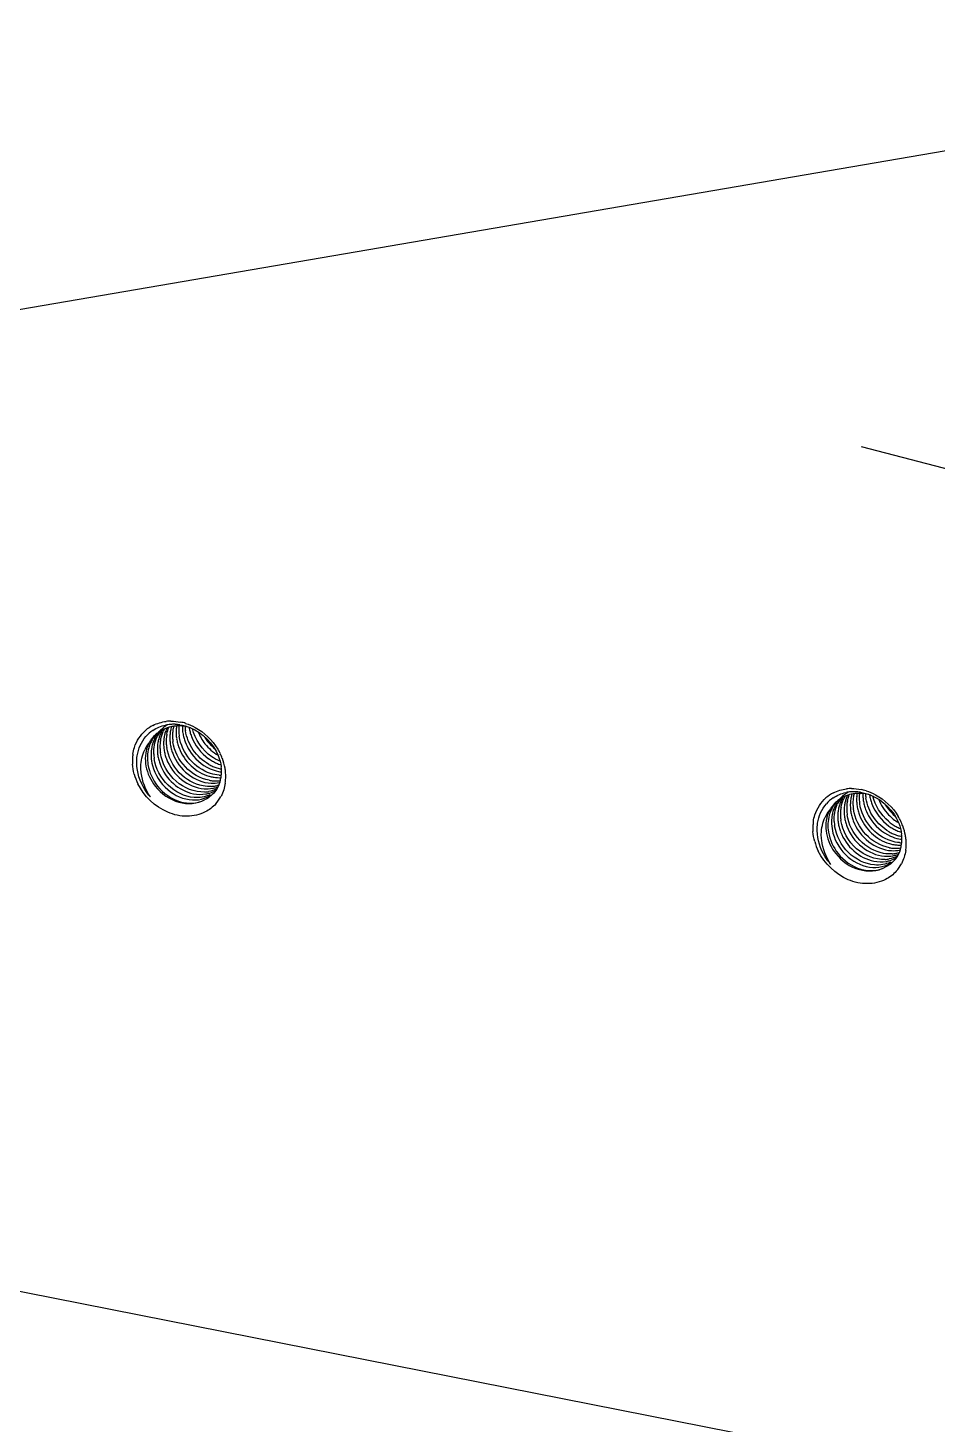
# Model space of a CAD drawing. Extents: x -425 to 6552, y -3049 to 3105.
# Drawn here: x 8.95 to 28.8, y -1747.84 to -1717.34 of the extents above; entities that cross this region are included whole.
import ezdxf

# ---------------------------------------------------------------- set-up
doc = ezdxf.new("R2010")
doc.units = 0
doc.layers.get('0').update_dxf_attribs({"linetype": 'CONTINUOUS'})
doc.layers.add('DIM', color=1, linetype='CONTINUOUS')

msp = doc.modelspace()

# ---------------------------------------------------------------- linework, layer by layer
at = {"color": 7, "linetype": 'CONTINUOUS'}
for centre, radius, start, end in [((12.081, -1733.432), 0.948, 90.4082, 96.7519), ((12.063, -1733.59), 1.108, 72.7076, 78.4239), ((12.044, -1733.292), 0.802, 116.9567, 130.9972), ((12.1, -1733.319), 0.762, 123.704, 138.8485), ((12.212, -1733.293), 0.7, 131.7917, 143.2581), ((12.272, -1733.243), 0.704, 140.7756, 148.3097), ((12.369, -1733.184), 0.725, 147.218, 154.7729), ((12.202, -1733.283), 0.686, 128.2644, 131.7561), ((12.349, -1733.172), 0.702, 139.6448, 147.2096), ((12.422, -1733.13), 0.719, 142.5024, 154.9038), ((12.565, -1733.084), 0.788, 162.253, 169.26), ((12.527, -1733.072), 0.749, 154.8883, 162.2235), ((12.342, -1733.166), 0.693, 131.6969, 139.6113), ((12.506, -1733.062), 0.725, 147.0523, 154.8836), ((12.344, -1733.168), 0.695, 128.377, 131.6953), ((12.568, -1733.013), 0.73, 150.1905, 155.197), ((12.345, -1733.169), 0.697, 125.3329, 128.3765), ((12.75, -1732.971), 0.837, 169.3745, 175.9736), ((12.702, -1732.962), 0.789, 162.4601, 169.3818), ((12.346, -1733.171), 0.699, 119.5577, 125.3293), ((12.664, -1732.95), 0.749, 154.6227, 162.434), ((12.125, -1733.399), 0.846, 94.5928, 101.5778), ((12.807, -1732.92), 0.837, 169.3959, 175.9739), ((12.911, -1732.851), 0.862, 175.954, 178.9466), ((12.923, -1732.852), 0.873, 178.9467, 182.3908), ((12.886, -1732.849), 0.837, 169.3959, 175.9739), ((12.128, -1733.442), 0.889, 87.7823, 94.57), ((12.84, -1732.84), 0.79, 162.5869, 169.4024), ((12.236, -1733.375), 0.785, 95.6593, 102.028), ((12.975, -1732.8), 0.869, 175.9203, 182.3994), ((13.02, -1732.798), 0.913, 182.4297, 188.7226), ((12.944, -1732.798), 0.837, 169.2697, 175.9281), ((12.909, -1732.792), 0.802, 165.912, 169.248), ((12.239, -1733.406), 0.817, 89.4054, 95.6593), ((12.126, -1733.495), 0.941, 81.2577, 87.7858), ((13.048, -1732.73), 0.862, 175.9078, 178.9448), ((13.059, -1732.73), 0.873, 178.9447, 182.3908), ((13.099, -1732.727), 0.913, 182.4308, 188.7955), ((13.027, -1732.728), 0.841, 170.6319, 175.9187), ((13.112, -1732.678), 0.869, 175.9303, 182.3994), ((13.157, -1732.676), 0.913, 182.4287, 188.6478), ((13.094, -1732.677), 0.85, 174.0403, 175.9156), ((13.196, -1732.608), 0.873, 178.9451, 182.3908), ((13.235, -1732.606), 0.913, 182.4287, 188.6478), ((13.291, -1732.597), 0.969, 188.636, 194.5875), ((13.319, -1732.59), 0.998, 194.5765, 200.43), ((13.293, -1732.554), 0.913, 182.4289, 188.664), ((13.428, -1732.476), 0.969, 188.6568, 194.6186), ((13.456, -1732.468), 0.999, 194.6076, 200.4764), ((13.709, -1732.269), 1.062, 210.8861, 212.5544), ((13.71, -1732.267), 1.064, 212.5671, 223.9496), ((12.23, -1733.453), 0.807, 147.7669, 154.6566), ((12.197, -1733.432), 0.768, 140.6544, 147.768), ((12.199, -1733.277), 0.682, 150.9417, 158.142), ((12.217, -1733.297), 0.708, 143.2543, 150.2101), ((12.294, -1733.257), 0.73, 148.3153, 155.6517), ((12.485, -1733.216), 0.845, 169.2358, 178.9831), ((12.428, -1733.206), 0.788, 162.1799, 169.2125), ((12.39, -1733.194), 0.748, 154.7789, 162.15), ((12.638, -1733.095), 0.862, 175.8987, 178.9442), ((12.649, -1733.095), 0.873, 178.9442, 182.3908), ((12.689, -1733.093), 0.913, 182.4286, 188.6419), ((12.612, -1733.093), 0.837, 169.2524, 175.9191), ((12.702, -1733.044), 0.869, 175.9659, 182.3993), ((12.747, -1733.042), 0.913, 182.4289, 188.6633), ((12.671, -1733.042), 0.837, 169.3745, 175.9736), ((12.786, -1732.973), 0.873, 178.9469, 182.3908), ((12.775, -1732.973), 0.862, 175.9536, 178.9468), ((12.826, -1732.971), 0.913, 182.4289, 188.6633), ((12.881, -1732.963), 0.969, 188.6515, 194.6172), ((12.839, -1732.922), 0.869, 175.9663, 182.3993), ((12.883, -1732.92), 0.913, 182.4293, 188.6951), ((12.962, -1732.849), 0.913, 182.4293, 188.6951), ((13.018, -1732.841), 0.97, 188.6833, 194.7025), ((13.047, -1732.834), 0.999, 194.6913, 200.636), ((13.156, -1732.719), 0.971, 188.7831, 194.8868), ((13.185, -1732.711), 1, 194.8751, 200.8987), ((13.702, -1732.275), 1.053, 223.9551, 230.1416), ((12.001, -1733.752), 1.278, 25.8853, 31.0896), ((12.224, -1733.349), 0.992, 171.8084, 177.8881), ((12.266, -1733.35), 1.034, 177.8829, 183.9457), ((12.512, -1733.217), 0.873, 178.943, 182.3908), ((12.61, -1733.163), 0.913, 182.4286, 188.6419), ((12.744, -1733.085), 0.969, 188.6302, 194.5759), ((12.773, -1733.078), 0.998, 194.565, 200.4123), ((12.909, -1732.956), 0.999, 194.6062, 200.4741), ((13.469, -1732.498), 0.99, 234.4439, 240.2505), ((13.372, -1732.6), 0.954, 240.2432, 246.1652), ((13.451, -1732.529), 0.954, 240.2432, 246.1652), ((13.428, -1732.582), 0.897, 246.1516, 252.8337), ((12.039, -1733.734), 1.235, 20.6171, 25.8902), ((12.092, -1733.715), 1.179, 9.8614, 20.647), ((12.446, -1733.318), 1.218, 195.3439, 205.9177), ((13.137, -1732.885), 0.835, 253.8059, 260.3302), ((13.35, -1732.65), 0.899, 246.1569, 252.367), ((13.129, -1732.931), 0.788, 260.3259, 267.0904), ((13.334, -1732.7), 0.846, 252.3797, 259.1035), ((13.126, -1732.982), 0.737, 267.1005, 272.9927), ((13.269, -1732.789), 0.809, 258.7195, 263.3409), ((13.185, -1732.909), 0.758, 265.4549, 268.9851), ((12.445, -1733.597), 0.73, 342.2249, 349.394), ((12.392, -1733.587), 0.784, 349.3873, 356.2078), ((12.31, -1733.586), 0.867, 2.8335, 6.9043), ((12.351, -1733.584), 0.825, 356.2003, 2.8318), ((12.149, -1733.703), 1.121, 8.7065, 9.7886), ((12.187, -1733.698), 1.083, 3.9566, 8.7285), ((12.277, -1733.696), 0.992, 351.8084, 357.8881), ((12.235, -1733.694), 1.034, 357.8829, 3.9457), ((12.776, -1733.338), 0.695, 272.8322, 280.2838), ((12.724, -1733.422), 0.662, 279.778, 287.3584), ((13.051, -1732.994), 0.795, 259.3864, 266.0335), ((12.913, -1733.223), 0.688, 273.9948, 281.3564), ((12.861, -1733.303), 0.66, 280.2878, 287.9804), ((13.047, -1733.049), 0.74, 266.0299, 273.0003), ((12.543, -1733.642), 0.621, 320.4467, 321.7178), ((12.919, -1733.253), 0.658, 281.3703, 287.5129), ((12.869, -1733.328), 0.633, 288.0127, 291.537), ((13.049, -1733.091), 0.698, 273.0352, 278.36), ((26.9, -1734.765), 0.802, 116.9567, 130.9972), ((27.201, -1734.642), 0.697, 125.3329, 128.3765), ((27.202, -1734.644), 0.699, 119.5577, 125.3293), ((26.981, -1734.872), 0.846, 94.5928, 101.5778), ((26.937, -1734.904), 0.948, 90.4082, 96.7519), ((26.984, -1734.915), 0.889, 87.7823, 94.57), ((27.091, -1734.848), 0.785, 95.6593, 102.028), ((27.765, -1734.264), 0.802, 165.912, 169.248), ((27.094, -1734.878), 0.817, 89.4054, 95.6593), ((26.982, -1734.968), 0.941, 81.2577, 87.7858), ((27.882, -1734.201), 0.841, 170.6319, 175.9187), ((27.95, -1734.15), 0.85, 174.0403, 175.9156), ((26.919, -1735.063), 1.108, 72.7076, 78.4239), ((28.052, -1734.081), 0.873, 178.9451, 182.3908), ((28.149, -1734.027), 0.913, 182.4289, 188.664), ((12.445, -1733.746), 0.815, 318.25, 332.1375), ((26.956, -1734.792), 0.762, 123.704, 138.8485), ((27.073, -1734.77), 0.708, 143.2543, 150.2101), ((27.15, -1734.729), 0.73, 148.3153, 155.6517), ((27.067, -1734.766), 0.7, 131.7917, 143.2581), ((27.128, -1734.716), 0.704, 140.7756, 148.3097), ((27.246, -1734.667), 0.748, 154.7789, 162.15), ((27.225, -1734.657), 0.725, 147.218, 154.7729), ((27.058, -1734.755), 0.686, 128.2644, 131.7561), ((27.205, -1734.644), 0.702, 139.6448, 147.2096), ((27.277, -1734.603), 0.719, 142.5024, 154.9038), ((27.42, -1734.557), 0.788, 162.253, 169.26), ((27.198, -1734.639), 0.693, 131.6969, 139.6113), ((27.383, -1734.545), 0.749, 154.8883, 162.2235), ((27.526, -1734.514), 0.837, 169.3745, 175.9736), ((27.361, -1734.535), 0.725, 147.0523, 154.8836), ((27.2, -1734.641), 0.695, 128.377, 131.6953), ((27.424, -1734.486), 0.73, 150.1905, 155.197), ((27.605, -1734.444), 0.837, 169.3745, 175.9736), ((27.558, -1734.435), 0.789, 162.4601, 169.3818), ((27.52, -1734.423), 0.749, 154.6227, 162.434), ((27.695, -1734.395), 0.869, 175.9663, 182.3993), ((27.663, -1734.393), 0.837, 169.3959, 175.9739), ((27.767, -1734.324), 0.862, 175.954, 178.9466), ((27.778, -1734.324), 0.873, 178.9467, 182.3908), ((27.818, -1734.322), 0.913, 182.4293, 188.6951), ((27.742, -1734.322), 0.837, 169.3959, 175.9739), ((27.695, -1734.313), 0.79, 162.5869, 169.4024), ((27.831, -1734.273), 0.869, 175.9203, 182.3994), ((27.876, -1734.271), 0.913, 182.4297, 188.7226), ((27.799, -1734.271), 0.837, 169.2697, 175.9281), ((27.915, -1734.203), 0.873, 178.9447, 182.3908), ((27.904, -1734.202), 0.862, 175.9078, 178.9448), ((27.955, -1734.2), 0.913, 182.4308, 188.7955), ((28.012, -1734.192), 0.971, 188.7831, 194.8868), ((27.968, -1734.151), 0.869, 175.9303, 182.3994), ((28.012, -1734.149), 0.913, 182.4287, 188.6478), ((28.091, -1734.079), 0.913, 182.4287, 188.6478), ((28.146, -1734.07), 0.969, 188.636, 194.5875), ((28.175, -1734.063), 0.998, 194.5765, 200.43), ((28.283, -1733.948), 0.969, 188.6568, 194.6186), ((28.312, -1733.941), 0.999, 194.6076, 200.4764), ((28.565, -1733.741), 1.063, 210.8868, 218.3033), ((27.079, -1734.822), 0.992, 171.8084, 177.8881), ((27.086, -1734.926), 0.807, 147.7669, 154.6566), ((27.052, -1734.905), 0.768, 140.6544, 147.768), ((27.055, -1734.75), 0.682, 150.9417, 158.142), ((27.34, -1734.689), 0.845, 169.2358, 178.9831), ((27.368, -1734.69), 0.873, 178.943, 182.3908), ((27.283, -1734.678), 0.788, 162.1799, 169.2125), ((27.466, -1734.636), 0.913, 182.4286, 188.6419), ((27.505, -1734.568), 0.873, 178.9442, 182.3908), ((27.493, -1734.568), 0.862, 175.8987, 178.9442), ((27.545, -1734.566), 0.913, 182.4286, 188.6419), ((27.468, -1734.566), 0.837, 169.2524, 175.9191), ((27.558, -1734.517), 0.869, 175.9659, 182.3993), ((27.602, -1734.514), 0.913, 182.4289, 188.6633), ((27.63, -1734.446), 0.862, 175.9536, 178.9468), ((27.642, -1734.446), 0.873, 178.9469, 182.3908), ((27.681, -1734.444), 0.913, 182.4289, 188.6633), ((27.737, -1734.436), 0.969, 188.6515, 194.6172), ((27.765, -1734.429), 0.999, 194.6062, 200.4741), ((27.739, -1734.393), 0.913, 182.4293, 188.6951), ((27.874, -1734.314), 0.97, 188.6833, 194.7025), ((27.902, -1734.307), 0.999, 194.6913, 200.636), ((28.04, -1734.184), 1, 194.8751, 200.8987), ((28.562, -1733.743), 1.06, 218.3087, 230.1229), ((28.4, -1733.894), 1.021, 229.5146, 235.298), ((26.857, -1735.225), 1.278, 25.8853, 31.0896), ((26.895, -1735.207), 1.235, 20.6171, 25.8902), ((27.122, -1734.823), 1.034, 177.8829, 183.9457), ((27.6, -1734.558), 0.969, 188.6302, 194.5759), ((27.628, -1734.55), 0.998, 194.565, 200.4123), ((28.325, -1733.971), 0.99, 234.4439, 240.2505), ((28.228, -1734.073), 0.954, 240.2432, 246.1652), ((28.379, -1733.925), 0.984, 235.3103, 241.2347), ((28.307, -1734.002), 0.954, 240.2432, 246.1652), ((28.206, -1734.123), 0.899, 246.1569, 252.367), ((28.361, -1733.958), 0.946, 241.227, 247.2792), ((28.284, -1734.055), 0.897, 246.1516, 252.8337), ((28.19, -1734.173), 0.846, 252.3797, 259.1035), ((27.165, -1735.059), 0.867, 2.8335, 6.9043), ((26.948, -1735.187), 1.179, 9.8614, 20.647), ((27.005, -1735.176), 1.121, 8.7065, 9.7886), ((27.302, -1734.791), 1.218, 195.3439, 205.9177), ((27.993, -1734.358), 0.835, 253.8059, 260.3302), ((27.907, -1734.467), 0.795, 259.3864, 266.0335), ((27.985, -1734.404), 0.788, 260.3259, 267.0904), ((27.903, -1734.522), 0.74, 266.0299, 273.0003), ((27.905, -1734.564), 0.698, 273.0352, 278.36), ((27.982, -1734.455), 0.737, 267.1005, 272.9927), ((28.124, -1734.262), 0.809, 258.7195, 263.3409), ((28.04, -1734.382), 0.758, 265.4549, 268.9851), ((27.301, -1735.07), 0.73, 342.2249, 349.394), ((27.248, -1735.06), 0.784, 349.3873, 356.2078), ((27.207, -1735.057), 0.825, 356.2003, 2.8318), ((27.043, -1735.171), 1.083, 3.9566, 8.7285), ((27.133, -1735.169), 0.992, 351.8084, 357.8881), ((27.091, -1735.167), 1.034, 357.8829, 3.9457), ((27.632, -1734.811), 0.695, 272.8322, 280.2838), ((27.58, -1734.895), 0.662, 279.778, 287.3584), ((27.769, -1734.696), 0.688, 273.9948, 281.3564), ((27.717, -1734.775), 0.66, 280.2878, 287.9804), ((27.399, -1735.115), 0.621, 320.4467, 321.7178), ((27.775, -1734.726), 0.658, 281.3703, 287.5129), ((27.725, -1734.801), 0.633, 288.0127, 291.537), ((27.301, -1735.219), 0.815, 318.25, 332.1375)]:
    msp.add_arc(centre, radius, start, end, dxfattribs=at)
for points in [[(11.681, -1732.577), (11.77, -1732.531), (11.87, -1732.502), (11.969, -1732.49)], [(12.074, -1732.484), (12.145, -1732.483), (12.216, -1732.491), (12.286, -1732.505)], [(11.677, -1732.686), (11.761, -1732.63), (11.857, -1732.591), (11.955, -1732.571)], [(11.712, -1733.007), (11.724, -1732.945), (11.743, -1732.883), (11.77, -1732.825)], [(12.072, -1732.606), (11.966, -1732.629), (11.862, -1732.676), (11.777, -1732.744)], [(11.848, -1732.887), (11.86, -1732.825), (11.879, -1732.764), (11.905, -1732.707)], [(11.985, -1732.766), (11.994, -1732.715), (12.008, -1732.665), (12.028, -1732.618)], [(12.5, -1732.629), (12.419, -1732.604), (12.333, -1732.59), (12.247, -1732.589)], [(12.269, -1732.564), (12.348, -1732.576), (12.426, -1732.599), (12.5, -1732.629)], [(12.5, -1732.629), (12.765, -1732.738), (13, -1732.972), (13.106, -1733.238)], [(12.521, -1732.818), (12.592, -1733.009), (12.727, -1733.185), (12.893, -1733.304)], [(12.963, -1733.261), (12.758, -1733.119), (12.598, -1732.887), (12.542, -1732.644)], [(12.665, -1732.716), (12.702, -1732.809), (12.753, -1732.898), (12.816, -1732.977)], [(11.698, -1733.202), (11.695, -1733.137), (11.699, -1733.071), (11.712, -1733.007)], [(12.816, -1732.977), (12.894, -1733.077), (12.992, -1733.164), (13.101, -1733.228)], [(11.272, -1733.64), (11.252, -1733.569), (11.239, -1733.495), (11.234, -1733.422)], [(11.572, -1733.434), (11.6, -1733.603), (11.676, -1733.769), (11.782, -1733.903)], [(11.64, -1733.254), (11.643, -1733.321), (11.653, -1733.389), (11.671, -1733.455)], [(13.14, -1733.358), (13.078, -1733.332), (13.018, -1733.299), (12.963, -1733.261)], [(13.106, -1733.238), (13.138, -1733.316), (13.16, -1733.399), (13.17, -1733.482)], [(11.625, -1734.141), (11.519, -1733.986), (11.445, -1733.801), (11.424, -1733.614)], [(12.927, -1733.523), (12.986, -1733.549), (13.048, -1733.569), (13.111, -1733.582)], [(13.125, -1733.665), (13.062, -1733.66), (12.999, -1733.647), (12.939, -1733.628)], [(12.563, -1734.069), (12.652, -1734.087), (12.747, -1734.09), (12.836, -1734.074)], [(12.961, -1733.909), (12.9, -1733.914), (12.838, -1733.91), (12.777, -1733.899)], [(12.797, -1733.961), (12.857, -1733.965), (12.919, -1733.962), (12.979, -1733.951)], [(13.022, -1734.037), (12.965, -1734.107), (12.89, -1734.165), (12.809, -1734.203)], [(13.066, -1733.968), (13.014, -1733.993), (12.957, -1734.011), (12.9, -1734.022)], [(12.921, -1734.054), (12.968, -1734.039), (13.014, -1734.019), (13.056, -1733.993)], [(12.949, -1733.84), (13.009, -1733.843), (13.069, -1733.839), (13.128, -1733.827)], [(13.14, -1733.82), (13.116, -1733.894), (13.079, -1733.966), (13.031, -1734.027)], [(13.259, -1733.837), (13.245, -1733.938), (13.214, -1734.037), (13.166, -1734.127)], [(26.533, -1734.158), (26.616, -1734.103), (26.713, -1734.064), (26.811, -1734.044)], [(26.536, -1734.05), (26.626, -1734.004), (26.725, -1733.975), (26.825, -1733.963)], [(26.93, -1733.957), (27.001, -1733.956), (27.072, -1733.963), (27.142, -1733.978)], [(27.356, -1734.102), (27.274, -1734.077), (27.188, -1734.063), (27.103, -1734.062)], [(27.125, -1734.037), (27.204, -1734.049), (27.282, -1734.072), (27.356, -1734.102)], [(12.542, -1734.205), (12.63, -1734.21), (12.72, -1734.198), (12.803, -1734.169)], [(12.757, -1734.145), (12.698, -1734.155), (12.637, -1734.157), (12.577, -1734.152)], [(12.923, -1734.093), (12.871, -1734.118), (12.814, -1734.135), (12.757, -1734.145)], [(12.803, -1734.169), (12.857, -1734.151), (12.908, -1734.125), (12.954, -1734.093)], [(13.054, -1734.289), (12.988, -1734.362), (12.908, -1734.423), (12.821, -1734.468)], [(26.567, -1734.48), (26.579, -1734.417), (26.599, -1734.355), (26.626, -1734.298)], [(26.928, -1734.079), (26.822, -1734.102), (26.718, -1734.149), (26.633, -1734.217)], [(26.704, -1734.36), (26.715, -1734.298), (26.735, -1734.237), (26.761, -1734.18)], [(26.84, -1734.238), (26.85, -1734.188), (26.864, -1734.138), (26.883, -1734.09)], [(27.356, -1734.102), (27.621, -1734.211), (27.855, -1734.445), (27.962, -1734.711)], [(27.376, -1734.291), (27.448, -1734.482), (27.583, -1734.658), (27.749, -1734.776)], [(27.737, -1734.671), (27.573, -1734.53), (27.446, -1734.328), (27.397, -1734.117)], [(27.521, -1734.188), (27.571, -1734.314), (27.647, -1734.432), (27.741, -1734.529)], [(26.553, -1734.675), (26.551, -1734.61), (26.555, -1734.544), (26.567, -1734.48)], [(27.741, -1734.529), (27.804, -1734.596), (27.878, -1734.654), (27.957, -1734.701)], [(26.127, -1735.113), (26.108, -1735.042), (26.095, -1734.968), (26.09, -1734.894)], [(26.428, -1734.906), (26.456, -1735.076), (26.532, -1735.241), (26.638, -1735.376)], [(26.496, -1734.726), (26.498, -1734.794), (26.509, -1734.862), (26.527, -1734.928)], [(27.962, -1734.711), (27.994, -1734.789), (28.016, -1734.871), (28.026, -1734.955)], [(26.481, -1735.614), (26.374, -1735.459), (26.301, -1735.273), (26.28, -1735.086)], [(27.783, -1734.996), (27.842, -1735.022), (27.903, -1735.042), (27.966, -1735.055)], [(27.98, -1735.138), (27.917, -1735.133), (27.855, -1735.12), (27.795, -1735.101)], [(27.996, -1735.293), (27.972, -1735.367), (27.935, -1735.438), (27.887, -1735.5)], [(27.419, -1735.542), (27.508, -1735.56), (27.602, -1735.563), (27.692, -1735.547)], [(27.779, -1735.566), (27.726, -1735.59), (27.67, -1735.608), (27.613, -1735.618)], [(27.817, -1735.382), (27.756, -1735.387), (27.694, -1735.383), (27.633, -1735.372)], [(27.652, -1735.433), (27.713, -1735.438), (27.775, -1735.435), (27.835, -1735.424)], [(27.659, -1735.642), (27.712, -1735.624), (27.764, -1735.598), (27.81, -1735.565)], [(27.878, -1735.51), (27.821, -1735.58), (27.746, -1735.638), (27.665, -1735.676)], [(27.922, -1735.441), (27.87, -1735.466), (27.813, -1735.484), (27.756, -1735.495)], [(27.777, -1735.527), (27.824, -1735.512), (27.87, -1735.492), (27.912, -1735.466)], [(27.805, -1735.313), (27.865, -1735.316), (27.925, -1735.312), (27.984, -1735.3)], [(28.115, -1735.31), (28.101, -1735.411), (28.069, -1735.51), (28.022, -1735.6)], [(27.397, -1735.678), (27.485, -1735.683), (27.576, -1735.671), (27.659, -1735.642)], [(27.613, -1735.618), (27.554, -1735.628), (27.493, -1735.63), (27.433, -1735.625)], [(27.909, -1735.762), (27.844, -1735.835), (27.764, -1735.896), (27.676, -1735.941)]]:
    msp.add_open_spline(points, degree=3, dxfattribs=at)
for points, knots in [([(12.393, -1732.532), (12.464, -1732.555), (12.744, -1732.673), (12.977, -1732.897), (13.095, -1733.093)], [0, 0, 0, 0, 0.246287, 1, 1, 1, 1]), ([(11.242, -1733.207), (11.249, -1733.156), (11.293, -1732.962), (11.407, -1732.783), (11.518, -1732.687)], [0, 0, 0, 0, 0.259456, 1, 1, 1, 1]), ([(11.326, -1733.403), (11.325, -1733.349), (11.337, -1733.14), (11.425, -1732.934), (11.526, -1732.818)], [0, 0, 0, 0, 0.260662, 1, 1, 1, 1]), ([(12.939, -1733.628), (12.765, -1733.573), (12.446, -1733.349), (12.282, -1732.997), (12.254, -1732.813)], [0, 0, 0, 0, 0.49513, 1, 1, 1, 1]), ([(12.899, -1733.428), (12.766, -1733.352), (12.534, -1733.137), (12.413, -1732.843), (12.391, -1732.692)], [0, 0, 0, 0, 0.500069, 1, 1, 1, 1]), ([(11.424, -1733.614), (11.419, -1733.57), (11.409, -1733.398), (11.446, -1733.223), (11.501, -1733.108)], [0, 0, 0, 0, 0.256521, 1, 1, 1, 1]), ([(11.566, -1733.023), (11.511, -1733.161), (11.49, -1733.488), (11.631, -1733.778), (11.731, -1733.904)], [0, 0, 0, 0, 0.480185, 1, 1, 1, 1]), ([(11.63, -1732.956), (11.613, -1732.992), (11.558, -1733.144), (11.553, -1733.313), (11.572, -1733.434)], [0, 0, 0, 0, 0.243905, 1, 1, 1, 1]), ([(12.777, -1733.899), (12.582, -1733.865), (12.205, -1733.647), (12.012, -1733.261), (11.981, -1733.058)], [0, 0, 0, 0, 0.491178, 1, 1, 1, 1]), ([(12.905, -1733.776), (12.711, -1733.74), (12.339, -1733.521), (12.148, -1733.138), (12.117, -1732.936)], [0, 0, 0, 0, 0.491475, 1, 1, 1, 1]), ([(12.25, -1733.068), (12.306, -1733.215), (12.484, -1733.48), (12.759, -1733.645), (12.904, -1733.687)], [0, 0, 0, 0, 0.508961, 1, 1, 1, 1]), ([(12.384, -1732.939), (12.408, -1733.003), (12.527, -1733.246), (12.743, -1733.442), (12.927, -1733.523)], [0, 0, 0, 0, 0.254599, 1, 1, 1, 1]), ([(11.625, -1734.141), (11.579, -1734.09), (11.419, -1733.874), (11.33, -1733.602), (11.326, -1733.403)], [0, 0, 0, 0, 0.256997, 1, 1, 1, 1]), ([(11.671, -1733.455), (11.724, -1733.655), (11.951, -1734.017), (12.347, -1734.195), (12.542, -1734.205)], [0, 0, 0, 0, 0.514488, 1, 1, 1, 1]), ([(12.577, -1734.152), (12.369, -1734.136), (11.953, -1733.925), (11.74, -1733.517), (11.707, -1733.301)], [0, 0, 0, 0, 0.488353, 1, 1, 1, 1]), ([(11.837, -1733.426), (11.896, -1733.586), (12.093, -1733.873), (12.403, -1734.037), (12.563, -1734.069)], [0, 0, 0, 0, 0.511206, 1, 1, 1, 1]), ([(12.81, -1734.032), (12.589, -1734.043), (12.119, -1733.849), (11.879, -1733.412), (11.844, -1733.179)], [0, 0, 0, 0, 0.484173, 1, 1, 1, 1]), ([(11.974, -1733.305), (12.04, -1733.481), (12.264, -1733.792), (12.62, -1733.947), (12.797, -1733.961)], [0, 0, 0, 0, 0.51491, 1, 1, 1, 1]), ([(12.112, -1733.186), (12.179, -1733.364), (12.407, -1733.678), (12.771, -1733.83), (12.949, -1733.84)], [0, 0, 0, 0, 0.515599, 1, 1, 1, 1]), ([(12.821, -1734.468), (12.701, -1734.529), (12.416, -1734.592), (11.838, -1734.466), (11.482, -1734.121), (11.351, -1733.85)], [0, 0, 0, 0, 0.232157, 0.480708, 1, 1, 1, 1]), ([(11.731, -1733.904), (11.86, -1734.067), (12.204, -1734.317), (12.643, -1734.292), (12.809, -1734.203)], [0, 0, 0, 0, 0.52578, 1, 1, 1, 1]), ([(11.782, -1733.903), (11.907, -1734.06), (12.231, -1734.302), (12.652, -1734.286), (12.809, -1734.203)], [0, 0, 0, 0, 0.530987, 1, 1, 1, 1]), ([(27.249, -1734.005), (27.32, -1734.027), (27.6, -1734.146), (27.833, -1734.37), (27.951, -1734.565)], [0, 0, 0, 0, 0.246287, 1, 1, 1, 1]), ([(26.098, -1734.68), (26.105, -1734.629), (26.149, -1734.435), (26.263, -1734.256), (26.374, -1734.159)], [0, 0, 0, 0, 0.259456, 1, 1, 1, 1]), ([(26.182, -1734.876), (26.18, -1734.822), (26.192, -1734.613), (26.281, -1734.407), (26.382, -1734.291)], [0, 0, 0, 0, 0.260662, 1, 1, 1, 1]), ([(27.795, -1735.101), (27.621, -1735.045), (27.302, -1734.822), (27.137, -1734.47), (27.11, -1734.286)], [0, 0, 0, 0, 0.49513, 1, 1, 1, 1]), ([(27.754, -1734.901), (27.622, -1734.825), (27.389, -1734.609), (27.269, -1734.316), (27.246, -1734.165)], [0, 0, 0, 0, 0.500069, 1, 1, 1, 1]), ([(26.28, -1735.086), (26.274, -1735.043), (26.265, -1734.871), (26.302, -1734.696), (26.357, -1734.581)], [0, 0, 0, 0, 0.256521, 1, 1, 1, 1]), ([(26.422, -1734.496), (26.367, -1734.633), (26.345, -1734.961), (26.487, -1735.251), (26.586, -1735.377)], [0, 0, 0, 0, 0.480185, 1, 1, 1, 1]), ([(26.485, -1734.429), (26.469, -1734.464), (26.414, -1734.617), (26.408, -1734.786), (26.428, -1734.906)], [0, 0, 0, 0, 0.243905, 1, 1, 1, 1]), ([(27.666, -1735.505), (27.445, -1735.516), (26.975, -1735.322), (26.735, -1734.885), (26.7, -1734.652)], [0, 0, 0, 0, 0.484173, 1, 1, 1, 1]), ([(27.633, -1735.372), (27.437, -1735.338), (27.061, -1735.12), (26.867, -1734.734), (26.836, -1734.531)], [0, 0, 0, 0, 0.491178, 1, 1, 1, 1]), ([(26.967, -1734.659), (27.034, -1734.837), (27.263, -1735.151), (27.627, -1735.303), (27.805, -1735.313)], [0, 0, 0, 0, 0.515599, 1, 1, 1, 1]), ([(27.76, -1735.249), (27.566, -1735.213), (27.195, -1734.994), (27.004, -1734.611), (26.973, -1734.409)], [0, 0, 0, 0, 0.491475, 1, 1, 1, 1]), ([(27.106, -1734.541), (27.162, -1734.688), (27.339, -1734.953), (27.615, -1735.117), (27.76, -1735.159)], [0, 0, 0, 0, 0.508961, 1, 1, 1, 1]), ([(27.239, -1734.412), (27.263, -1734.476), (27.382, -1734.719), (27.599, -1734.915), (27.783, -1734.996)], [0, 0, 0, 0, 0.254599, 1, 1, 1, 1]), ([(26.481, -1735.614), (26.435, -1735.562), (26.275, -1735.347), (26.186, -1735.075), (26.182, -1734.876)], [0, 0, 0, 0, 0.256997, 1, 1, 1, 1]), ([(26.527, -1734.928), (26.579, -1735.128), (26.807, -1735.49), (27.203, -1735.668), (27.397, -1735.678)], [0, 0, 0, 0, 0.514488, 1, 1, 1, 1]), ([(27.433, -1735.625), (27.224, -1735.608), (26.809, -1735.398), (26.596, -1734.99), (26.563, -1734.773)], [0, 0, 0, 0, 0.488353, 1, 1, 1, 1]), ([(26.693, -1734.899), (26.752, -1735.058), (26.949, -1735.346), (27.259, -1735.51), (27.419, -1735.542)], [0, 0, 0, 0, 0.511206, 1, 1, 1, 1]), ([(26.83, -1734.778), (26.895, -1734.954), (27.119, -1735.265), (27.476, -1735.42), (27.652, -1735.433)], [0, 0, 0, 0, 0.51491, 1, 1, 1, 1]), ([(27.676, -1735.941), (27.556, -1736.002), (27.272, -1736.065), (26.694, -1735.939), (26.338, -1735.594), (26.206, -1735.323)], [0, 0, 0, 0, 0.232157, 0.480708, 1, 1, 1, 1]), ([(26.586, -1735.377), (26.716, -1735.54), (27.059, -1735.79), (27.499, -1735.765), (27.665, -1735.676)], [0, 0, 0, 0, 0.52578, 1, 1, 1, 1]), ([(26.638, -1735.376), (26.763, -1735.533), (27.087, -1735.775), (27.508, -1735.759), (27.665, -1735.676)], [0, 0, 0, 0, 0.530987, 1, 1, 1, 1])]:
    msp.add_open_spline(points, degree=3, knots=knots, dxfattribs=at)
at = {"layer": 'DIM', "color": 1, "linetype": 'CONTINUOUS'}
for p, q in [((68.17, -1713.301), (-0.393, -1725.067)), ((73.769, -1738.691), (27.146, -1726.489)), ((75.286, -1758.089), (1.282, -1743.462))]:
    msp.add_line(p, q, dxfattribs=at)

doc.saveas('drawing.dxf')
